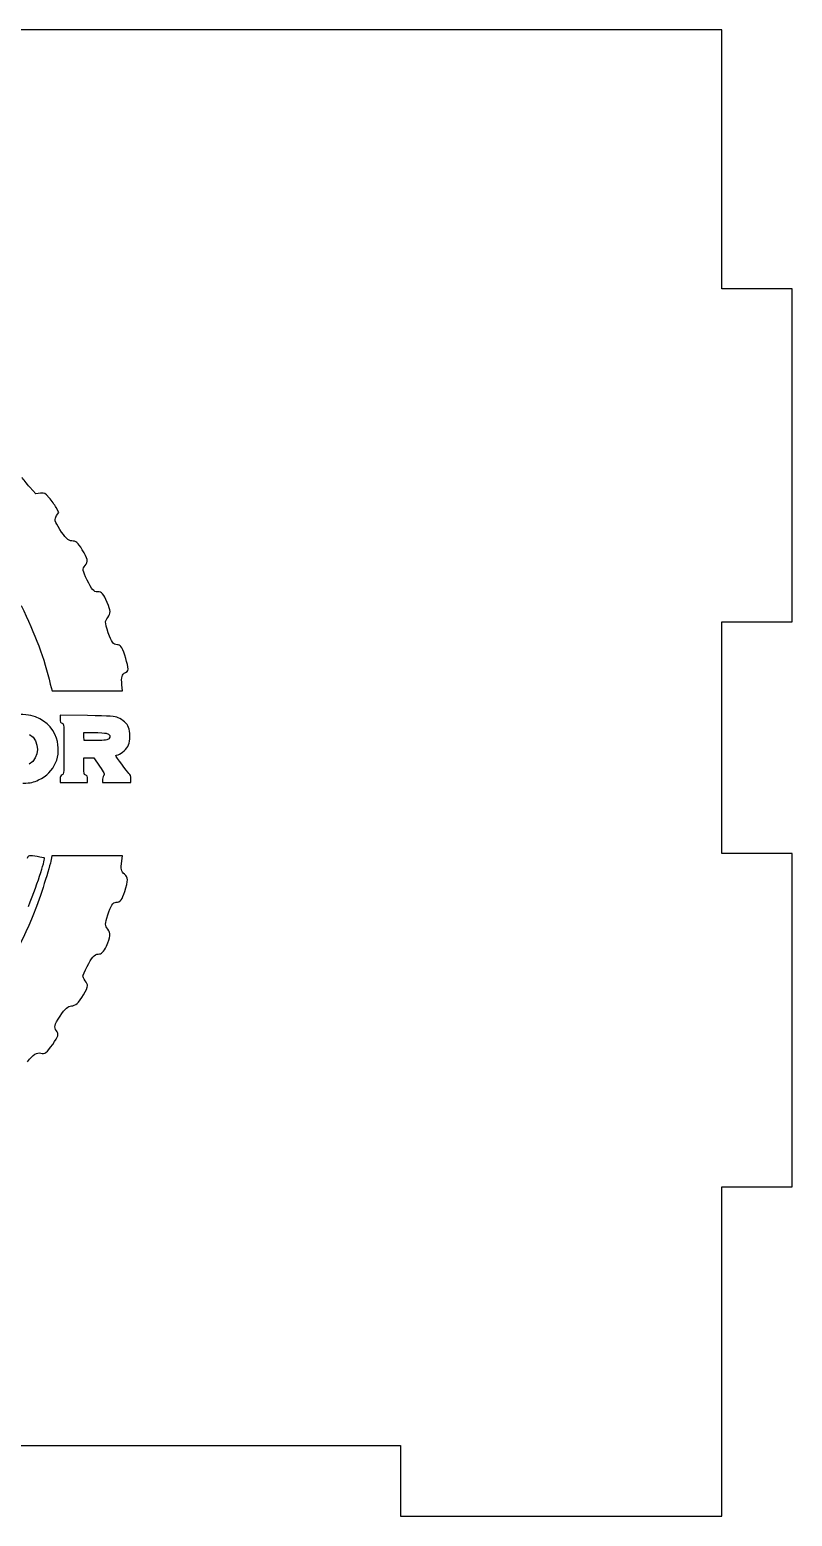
# Model space of a CAD drawing. Extents: x 12 to 317, y 11 to 186.
# Drawn here: x 184.3 to 216.7, y 100.3 to 163.4 of the extents above; entities that cross this region are included whole.
import ezdxf

# ---------------------------------------------------------------- set-up
doc = ezdxf.new("R2010")
doc.units = 0
doc.layers.get('0').update_dxf_attribs({"linetype": 'CONTINUOUS'})

msp = doc.modelspace()

# ---------------------------------------------------------------- linework, layer by layer
at = {"color": 7}
for p, q in [((200.173161, 163.418524), (183.523283, 163.418524)), ((200.173161, 163.418501), (200.173161, 163.418524)), ((213.673061, 163.418501), (200.173161, 163.418501)), ((213.673061, 152.418605), (213.673061, 163.418501)), ((216.673039, 152.418605), (213.673061, 152.418605)), ((216.673039, 138.268709), (216.673039, 152.418605)), ((213.673061, 128.418783), (213.673061, 138.268709)), ((213.673061, 138.268709), (216.673039, 138.268709)), ((216.673039, 128.418783), (213.673061, 128.418783)), ((216.673039, 114.268886), (216.673039, 128.418783)), ((213.673061, 100.26899), (213.673061, 114.268886)), ((213.673061, 114.268886), (216.673039, 114.268886)), ((183.673283, 103.268968), (200.023161, 103.268968)), ((200.023161, 103.268968), (200.023161, 100.26899)), ((200.023161, 100.26899), (213.673061, 100.26899))]:
    msp.add_line(p, q, dxfattribs=at)
at = {"color": 0}
for p, q in [((184.528709, 143.701457), (184.268245, 143.981956)), ((184.717043, 143.7255), (184.528709, 143.701457)), ((185.494425, 142.916061), (185.386233, 143.120424)), ((185.406269, 142.775812), (185.494425, 142.916061)), ((185.137791, 135.623099), (185.209919, 135.330579)), ((185.209919, 135.330579), (186.708583, 135.330579)), ((186.708583, 135.330579), (188.211254, 135.330579)), ((188.211254, 135.330579), (188.183204, 135.591042)), ((186.71259, 134.280713), (185.558539, 134.296741)), ((185.558539, 134.296741), (185.558539, 134.136457)), ((186.568334, 133.399146), (186.556312, 133.567445)), ((186.556312, 133.567445), (186.989082, 133.563438)), ((186.580355, 133.226839), (186.568334, 133.399146)), ((187.069224, 133.226839), (186.580355, 133.226839)), ((186.56032, 132.128889), (186.56032, 132.485522)), ((186.56032, 132.485522), (186.772697, 132.485522)), ((186.772697, 132.485522), (186.985074, 132.485522)), ((186.985074, 132.485522), (187.229509, 132.128889)), ((185.558539, 131.58392), (185.558539, 131.443671)), ((185.558539, 131.443671), (186.139572, 131.443671)), ((186.139572, 131.443671), (186.720604, 131.443671)), ((186.720604, 131.443671), (186.720604, 131.587927)), ((187.361744, 131.58392), (187.361744, 131.443671)), ((187.361744, 131.443671), (187.962812, 131.443671)), ((187.962812, 131.443671), (188.563881, 131.443671)), ((188.563881, 131.443671), (188.563881, 131.595941)), ((185.205912, 128.318115), (185.177863, 128.173859)), ((186.708583, 128.318115), (185.205912, 128.318115)), ((188.211254, 128.318115), (186.708583, 128.318115)), ((188.179197, 128.109745), (188.211254, 128.318115))]:
    msp.add_line(p, q, dxfattribs=at)
for points in [[(184.268245, 143.981956), (184.123989, 144.138234), (183.975726, 144.326568), (183.939662, 144.402704)], [(185.093713, 143.537166), (184.905378, 143.749543), (184.905378, 143.749543), (184.717043, 143.7255)], [(185.386233, 143.120424), (185.326126, 143.232624), (185.193891, 143.420958), (185.093713, 143.537166)], [(185.54251, 142.190772), (185.314104, 142.551413), (185.302083, 142.607513), (185.406269, 142.775812)], [(186.051415, 141.701903), (185.915173, 141.701903), (185.754888, 141.854174), (185.54251, 142.190772)], [(186.496206, 141.329241), (186.299856, 141.641796), (186.231736, 141.701903), (186.051415, 141.701903)], [(186.620427, 140.656044), (186.760676, 140.820337), (186.74064, 140.94055), (186.496206, 141.329241)], [(186.700569, 140.038948), (186.50422, 140.451681), (186.496206, 140.503774), (186.620427, 140.656044)], [(187.145359, 139.538057), (186.97706, 139.538057), (186.892911, 139.634228), (186.700569, 140.038948)], [(183.895583, 138.957025), (184.496651, 137.730845), (184.877329, 136.713036), (185.137791, 135.623099)], [(187.554086, 139.085252), (187.401816, 139.453907), (187.32568, 139.538057), (187.145359, 139.538057)], [(187.582136, 138.456134), (187.710364, 138.632448), (187.710364, 138.720604), (187.554086, 139.085252)], [(187.481958, 138.247764), (187.481958, 138.287835), (187.526036, 138.379999), (187.582136, 138.456134)], [(187.602171, 137.794959), (187.538057, 138.007337), (187.481958, 138.207693), (187.481958, 138.247764)], [(187.986855, 137.294069), (187.814549, 137.294069), (187.730399, 137.406268), (187.602171, 137.794959)], [(188.139125, 137.217933), (188.103061, 137.258005), (188.030933, 137.294069), (187.986855, 137.294069)], [(188.431646, 136.348388), (188.395582, 136.600837), (188.219268, 137.129777), (188.139125, 137.217933)], [(188.183204, 135.591042), (188.14714, 135.92764), (188.17519, 136.035833), (188.327461, 136.115975)], [(188.327461, 136.115975), (188.447674, 136.176082), (188.451681, 136.188103), (188.431646, 136.348388)], [(184.312324, 134.28472), (184.063882, 134.344827), (183.615085, 134.332805), (183.366643, 134.268692)], [(185.402261, 133.319004), (185.258005, 133.795851), (184.841264, 134.164506), (184.312324, 134.28472)], [(185.558539, 134.136457), (185.558539, 134.012236), (185.574568, 133.972164), (185.638681, 133.956136)], [(185.638681, 133.956136), (185.714817, 133.9361), (185.718824, 133.900036), (185.718824, 132.870206)], [(188.022919, 134.192556), (187.886677, 134.25667), (187.698342, 134.268692), (186.71259, 134.280713)], [(188.46771, 133.779822), (188.399589, 133.944115), (188.227282, 134.104399), (188.022919, 134.192556)], [(184.256224, 133.475282), (184.709029, 133.222833), (184.701015, 132.465487), (184.240196, 132.225059)], [(184.636901, 131.547856), (185.326126, 131.872432), (185.630667, 132.577686), (185.402261, 133.319004)], [(186.989082, 133.563438), (187.225502, 133.559431), (187.465929, 133.54741), (187.518022, 133.531381)], [(187.630221, 133.298968), (187.570115, 133.238861), (187.481958, 133.226839), (187.069224, 133.226839)], [(187.518022, 133.531381), (187.666286, 133.49131), (187.718378, 133.383117), (187.630221, 133.298968)], [(188.46771, 133.034498), (188.539838, 133.202797), (188.539838, 133.615531), (188.46771, 133.779822)], [(185.718824, 132.870206), (185.718824, 131.84839), (185.714817, 131.804312), (185.638681, 131.76424)], [(187.922741, 132.581693), (187.922741, 132.589707), (187.96682, 132.609743), (188.022919, 132.621765)], [(188.022919, 132.621765), (188.163168, 132.657829), (188.407603, 132.882227), (188.46771, 133.034498)], [(186.640462, 131.752219), (186.568334, 131.772254), (186.56032, 131.808318), (186.56032, 132.128889)], [(187.229509, 132.128889), (187.413837, 131.860411), (187.461922, 131.76424), (187.417843, 131.748211)], [(188.479731, 131.828354), (188.399589, 131.896475), (187.922741, 132.545629), (187.922741, 132.581693)], [(183.971719, 131.411613), (184.320338, 131.423634), (184.412502, 131.443671), (184.636901, 131.547856)], [(185.638681, 131.76424), (185.582582, 131.732183), (185.558539, 131.680091), (185.558539, 131.58392)], [(186.720604, 131.587927), (186.720604, 131.696119), (186.700569, 131.73619), (186.640462, 131.752219)], [(187.417843, 131.748211), (187.385787, 131.73619), (187.361744, 131.672077), (187.361744, 131.58392)], [(188.563881, 131.595941), (188.563881, 131.704133), (188.535831, 131.776261), (188.479731, 131.828354)], [(184.580801, 128.294073), (184.280267, 128.358186), (184.156046, 128.330137), (184.156046, 128.205916)], [(184.208139, 126.174305), (184.640908, 127.268249), (184.953463, 128.237972), (184.873321, 128.237972)], [(184.873321, 128.237972), (184.865307, 128.237972), (184.733072, 128.266022), (184.580801, 128.294073)], [(185.177863, 128.173859), (185.117756, 127.841267), (184.693001, 126.530938), (184.448566, 125.913842)], [(188.287389, 127.548748), (188.139125, 127.672968), (188.123098, 127.749104), (188.179197, 128.109745)], [(188.303418, 126.80743), (188.455688, 127.284278), (188.451681, 127.408498), (188.287389, 127.548748)], [(187.582136, 125.813664), (187.694335, 126.182319), (187.806535, 126.354625), (187.93877, 126.354625)], [(187.93877, 126.354625), (188.107069, 126.354625), (188.195226, 126.466825), (188.303418, 126.80743)], [(184.448566, 125.913842), (183.294515, 122.996656), (181.323011, 120.404049), (178.806538, 118.500665)], [(187.586143, 125.204581), (187.457915, 125.37288), (187.457915, 125.408945), (187.582136, 125.813664)], [(187.526036, 124.491313), (187.70235, 124.880004), (187.714371, 125.036282), (187.586143, 125.204581)], [(187.169402, 124.150708), (187.317666, 124.150708), (187.40983, 124.238865), (187.526036, 124.491313)], [(186.700569, 123.625775), (186.884897, 123.990423), (187.029153, 124.150708), (187.169402, 124.150708)], [(186.520248, 123.213041), (186.520248, 123.241091), (186.600391, 123.425419), (186.700569, 123.625775)], [(186.620427, 123.020699), (186.564326, 123.100842), (186.520248, 123.188998), (186.520248, 123.213041)], [(186.279821, 122.050976), (186.412056, 122.167182), (186.720604, 122.684101), (186.720604, 122.800308)], [(186.720604, 122.800308), (186.720604, 122.840379), (186.676526, 122.940557), (186.620427, 123.020699)], [(185.554532, 121.514022), (185.770916, 121.846613), (185.883116, 121.946791), (186.043401, 121.946791)], [(186.043401, 121.946791), (186.103508, 121.946791), (186.207693, 121.994876), (186.279821, 122.050976)], [(185.398254, 120.896925), (185.282048, 121.053202), (185.302083, 121.129338), (185.554532, 121.514022)], [(185.23797, 120.311885), (185.490418, 120.672526), (185.510454, 120.744654), (185.398254, 120.896925)], [(184.16406, 119.574574), (184.424523, 119.899151), (184.560766, 119.987308), (184.729065, 119.939223)], [(184.729065, 119.939223), (184.897364, 119.891137), (184.989527, 119.959258), (185.23797, 120.311885)]]:
    msp.add_open_spline(points, degree=3, dxfattribs=at)

doc.saveas('drawing.dxf')
